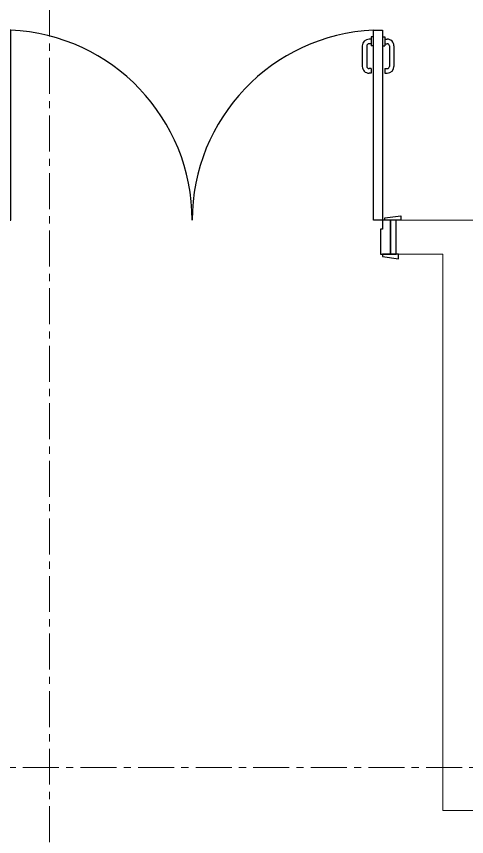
# Model space of a CAD drawing. Header units: millimetres. Extents: x 26027 to 581921, y 7230 to 233891.
# Drawn here: x 473453 to 475439, y 207940 to 211560 of the extents above; entities that cross this region are included whole.
import ezdxf

# ---------------------------------------------------------------- set-up
doc = ezdxf.new("R2010")
doc.units = ezdxf.units.MM
doc.header["$LTSCALE"] = 5
doc.linetypes.add('CENTER', pattern=[50.8, 31.75, -6.35, 6.35, -6.35])
doc.layers.add('axes', color=252, linetype='Continuous')
for name, color, linetype, lineweight in [('GE-ARCHITECTURAL_ELEMENTS', 8, 'Continuous', 30), ('Walls', 252, 'Continuous', 5), ('Wooden Joinery', 252, 'Continuous', 5)]:
    doc.layers.add(name, color=color, linetype=linetype, lineweight=lineweight)

# ---------------------------------------------------------------- blocks, each defined once
blk = doc.blocks.new('A$C009F45C9')
at = {"layer": 'GE-ARCHITECTURAL_ELEMENTS'}
for p, q in [((844, -1650), (754, -1650)), ((724, -1690), (724, -1680)), ((744, -1690), (724, -1690)), ((744, -1690), (744, -1680)), ((844, -1670), (754, -1670)), ((884, -1690), (844, -1690)), ((844, -1700), (844, -1690)), ((854, -1690), (854, -1680)), ((874, -1690), (874, -1680)), ((884, -1700), (884, -1690)), ((724, -1750), (724, -1760)), ((744, -1750), (724, -1750)), ((744, -1750), (744, -1760)), ((844, -1770), (754, -1770)), ((844, -1740), (844, -1750)), ((884, -1750), (844, -1750)), ((854, -1750), (854, -1760)), ((874, -1750), (874, -1760)), ((884, -1740), (884, -1750)), ((844, -1790), (754, -1790))]:
    blk.add_line(p, q, dxfattribs=at)
for points in [[(-75, -60), (-85, -60), (-95, 10), (-75, 10)], [(75, -50), (85, -50), (95, 20), (75, 20)], [(75, -100), (914, -100), (914, -60), (75, -60)], [(75, -1700), (914, -1700), (914, -1740), (75, -1740)], [(75, -1700), (914, -1700), (914, -1740), (75, -1740)], [(-75, -1740), (-85, -1740), (-95, -1810), (-75, -1810)], [(75, -1750), (85, -1750), (95, -1820), (75, -1820)]]:
    blk.add_lwpolyline(points, close=True, dxfattribs=at)
for points in [[(75, -25), (-75, -25), (-75, 0), (75, 0), (75, -25)], [(75, -25), (75, -60), (35, -60), (35, -70), (-75, -70), (-75, -25), (75, -25)], [(75, -1775), (75, -1740), (35, -1740), (35, -1730), (-75, -1730), (-75, -1775), (75, -1775)], [(75, -1775), (-75, -1775), (-75, -1800), (75, -1800), (75, -1775)]]:
    blk.add_lwpolyline(points, dxfattribs=at)
for centre, radius, start, end in [((75, -60), 840, 270, 357.2706), ((75, -1740), 840, 2.7294, 90), ((754, -1680), 30, 90, 180), ((844, -1680), 30, 0, 90), ((754, -1680), 10, 90, 180), ((844, -1680), 10, 0, 90), ((754, -1760), 30, 180, 270), ((754, -1760), 10, 180, 270), ((844, -1760), 10, 270, 0), ((844, -1760), 30, 270, 0)]:
    blk.add_arc(centre, radius, start, end, dxfattribs=at)

msp = doc.modelspace()

# ---------------------------------------------------------------- linework, layer by layer
at = {"layer": 'axes', "linetype": 'CENTER', "lineweight": 0}
for p, q in [((473598.8, 120285.6, 0), (473598.8, 230891.1, 0)), ((484308.8, 208245.3, 0), (460780.9, 208245.3, 0))]:
    msp.add_line(p, q, dxfattribs=at)
at = {"layer": 'Walls', "elevation": 4.7}
msp.add_lwpolyline([(478063.8, 208055.3), (475334.9, 208055.3), (475334.9, 210510.3), (475128.8, 210510.3), (475128.8, 210660.3), (475484.9, 210660.3), (475484.9, 208205.3), (478063.8, 208205.3)], dxfattribs=at)

# ---------------------------------------------------------------- block references
at = {"layer": 'Wooden Joinery', "rotation": 89.99999999999999}
msp.add_blockref('A$C009F45C9', (473328.8, 210585.3, 0), dxfattribs=at)

doc.saveas('drawing.dxf')
